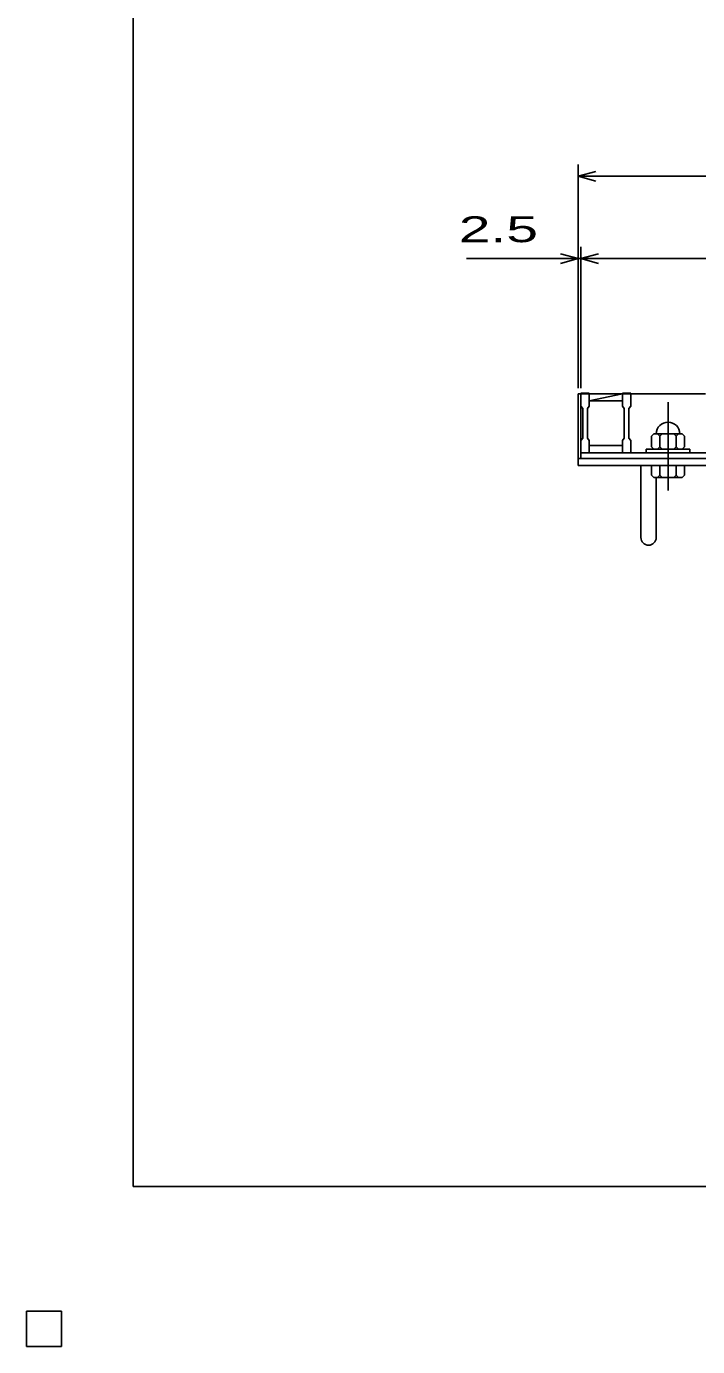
# Model space of a CAD drawing. Units: millimetres, scale not verified. Extents: x -1820 to 1731, y -1282 to 1054.
# Drawn here: x -1820 to -1249, y -1282 to -160 of the extents above; entities that cross this region are included whole.
import ezdxf
from ezdxf.enums import TextEntityAlignment as Align

# ---------------------------------------------------------------- set-up
doc = ezdxf.new("R2010")
doc.units = ezdxf.units.MM
doc.header["$LTSCALE"] = 10
doc.linetypes.add('CHAIN', pattern=[18.5, 12, -1.5, 3.5, -1.5])
for name, color, linetype, lineweight in [('0_2', 150, 'Continuous', 25), ('16', 3, 'Continuous', 25), ('19', 6, 'Continuous', 25), ('22', 4, 'Continuous', 25)]:
    doc.layers.add(name, color=color, linetype=linetype, lineweight=lineweight)
doc.styles.add('ベクトル', font='')
doc.styles.get('ベクトル').set_extended_font_data('ベクトル')

msp = doc.modelspace()

# ---------------------------------------------------------------- linework, layer by layer
at = {"layer": '0_2'}
for p, q in [((-1729, -1146.5), (-1729, 1053.5)), ((1731, -1146.5), (-1729, -1146.5))]:
    msp.add_line(p, q, dxfattribs=at)
at = {"layer": '16'}
for p, q in [((-1348, -472.5), (-1348, -471.8)), ((-1348, -471.8), (-1341, -471.8)), ((-1348, -472.5), (-1348, -483)), ((-1341, -472.5), (-1348, -472.5)), ((-1348, -472.5), (-1348, -516.5)), ((-1341, -471.8), (-1341, -472.5)), ((-1341, -483), (-1341, -472.5)), ((-1341, -472.5), (-1312.7, -472.5)), ((-1341, -478.5), (-1312.7, -472.5)), ((-1341, -478.5), (-1312.7, -478.5)), ((-1312.7, -472.5), (-1312.7, -471.8)), ((-1312.7, -471.8), (-1305.7, -471.8)), ((-1312.7, -472.5), (-1312.7, -483)), ((-1305.7, -472.5), (-1312.7, -472.5)), ((-1305.7, -471.8), (-1305.7, -472.5)), ((-1305.7, -483), (-1305.7, -472.5)), ((-1305.7, -472.5), (-1242.1, -472.5)), ((-1348, -483), (-1346.5, -485)), ((-1346.5, -485), (-1346.5, -510)), ((-1342.5, -485), (-1341, -483)), ((-1342.5, -510), (-1342.5, -485)), ((-1312.7, -483), (-1311.2, -485)), ((-1311.2, -485), (-1311.2, -510)), ((-1307.2, -485), (-1305.7, -483)), ((-1307.2, -510), (-1307.2, -485)), ((-1346.5, -510), (-1348, -512)), ((-1348, -512), (-1348, -522.5)), ((-1341, -512), (-1342.5, -510)), ((-1341, -522.5), (-1341, -512)), ((-1311.2, -510), (-1312.7, -512)), ((-1312.7, -512), (-1312.7, -522.5)), ((-1305.7, -512), (-1307.2, -510)), ((-1305.7, -522.5), (-1305.7, -512)), ((-1285.9, -506.5), (-1287.9, -508.5)), ((-1287.9, -517.5), (-1287.9, -508.5)), ((-1285.9, -506.5), (-1261.9, -506.5)), ((-1280.9, -508.5), (-1282.9, -506.5)), ((-1280.9, -508.5), (-1278.9, -506.5)), ((-1280.9, -517.5), (-1280.9, -508.5)), ((-1266.9, -508.5), (-1268.9, -506.5)), ((-1266.9, -508.5), (-1264.9, -506.5)), ((-1266.9, -517.5), (-1266.9, -508.5)), ((-1259.9, -508.5), (-1261.9, -506.5)), ((-1259.9, -517.5), (-1259.9, -508.5)), ((-1348, -522.5), (-1341, -522.5)), ((-1348, -522.5), (-353, -522.5)), ((-1348, -527.5), (-1348, -522.5)), ((-1348, -527.5), (-353, -527.5)), ((-1341, -516.5), (-1312.7, -516.5)), ((-1312.7, -522.5), (-1305.7, -522.5)), ((-1305.7, -522.5), (-1242.1, -522.5)), ((-1292.4, -522.5), (-1292.4, -519.5)), ((-1292.4, -519.5), (-1255.4, -519.5)), ((-1292.4, -522.5), (-1255.4, -522.5)), ((-1287.9, -517.5), (-1285.9, -519.5)), ((-1282.9, -519.5), (-1280.9, -517.5)), ((-1280.9, -517.5), (-1278.9, -519.5)), ((-1268.9, -519.5), (-1266.9, -517.5)), ((-1266.9, -517.5), (-1264.9, -519.5)), ((-1261.9, -519.5), (-1259.9, -517.5)), ((-1255.4, -522.5), (-1255.4, -519.5)), ((-1790, -1252.5), (-1820, -1252.5)), ((-1820, -1252.5), (-1820, -1282.5)), ((-1790, -1252.5), (-1820, -1252.5)), ((-1820, -1252.5), (-1820, -1282.5)), ((-1790, -1252.5), (-1820, -1252.5)), ((-1820, -1252.5), (-1820, -1282.5)), ((-1790, -1252.5), (-1820, -1252.5)), ((-1820, -1252.5), (-1820, -1282.5)), ((-1790, -1252.5), (-1820, -1252.5)), ((-1820, -1252.5), (-1820, -1282.5)), ((-1790, -1282.5), (-1790, -1252.5)), ((-1790, -1282.5), (-1790, -1252.5)), ((-1790, -1282.5), (-1790, -1252.5)), ((-1790, -1282.5), (-1790, -1252.5)), ((-1790, -1282.5), (-1790, -1252.5)), ((-1820, -1282.5), (-1790, -1282.5)), ((-1820, -1282.5), (-1790, -1282.5)), ((-1820, -1282.5), (-1790, -1282.5)), ((-1820, -1282.5), (-1790, -1282.5)), ((-1820, -1282.5), (-1790, -1282.5))]:
    msp.add_line(p, q, dxfattribs=at)
at = {"layer": '16', "linetype": 'CHAIN'}
msp.add_line((-1273.9, -554.5), (-1273.9, -479.5), dxfattribs=at)
at = {"layer": '16'}
msp.add_arc((-1273.9, -506.5), 10, 0, 180, dxfattribs=at)
at = {"layer": '19'}
for p, q in [((-1350.5, -527.5), (-1350.5, -472.5)), ((-1350.5, -472.5), (-1348, -472.5)), ((-1350.5, -527.5), (-350.5, -527.5)), ((-1350.5, -533.5), (-1350.5, -527.5)), ((-350.5, -533.5), (-1350.5, -533.5)), ((-1297, -594.61), (-1297, -533.5)), ((-1287.9, -533.5), (-1287.9, -541.5)), ((-1259.9, -533.5), (-1287.9, -533.5)), ((-1280.9, -533.5), (-1280.9, -541.5)), ((-1266.9, -533.5), (-1266.9, -541.5)), ((-1259.9, -541.5), (-1259.9, -533.5)), ((-1287.9, -541.5), (-1285.9, -543.5)), ((-1285.9, -543.5), (-1261.9, -543.5)), ((-1284, -594.61), (-1284, -543.5)), ((-1280.9, -541.5), (-1282.9, -543.5)), ((-1278.9, -543.5), (-1280.9, -541.5)), ((-1266.9, -541.5), (-1268.9, -543.5)), ((-1264.9, -543.5), (-1266.9, -541.5)), ((-1261.9, -543.5), (-1259.9, -541.5))]:
    msp.add_line(p, q, dxfattribs=at)
msp.add_arc((-1290.5, -594.61), 6.5, 180, 0, dxfattribs=at)
at = {"layer": '22'}
for p, q in [((-1350.5, -467.5), (-1350.5, -277.5)), ((-1350.5, -287.5), (-1335.5, -283.5)), ((-1335.5, -291.5), (-1350.5, -287.5)), ((-1350.5, -287.5), (-350.5, -287.5)), ((-1350.5, -467.5), (-1350.5, -347.5)), ((-1348, -467.5), (-1348, -347.5)), ((-1445.5, -357.5), (-1350.5, -357.5)), ((-1350.5, -357.5), (-1365.5, -353.5)), ((-1365.5, -361.5), (-1350.5, -357.5)), ((-1350.5, -357.5), (-1348, -357.5)), ((-1348, -357.5), (-1333, -353.5)), ((-1333, -361.5), (-1348, -357.5)), ((-1348, -357.5), (-353, -357.5))]:
    msp.add_line(p, q, dxfattribs=at)
at = {"layer": '22', "color": 2}
for p, q in [((-1790, -1252.5), (-1820, -1252.5)), ((-1820, -1252.5), (-1820, -1282.5)), ((-1790, -1252.5), (-1820, -1252.5)), ((-1820, -1252.5), (-1820, -1282.5)), ((-1790, -1252.5), (-1820, -1252.5)), ((-1820, -1252.5), (-1820, -1282.5)), ((-1790, -1282.5), (-1790, -1252.5)), ((-1790, -1282.5), (-1790, -1252.5)), ((-1790, -1282.5), (-1790, -1252.5)), ((-1820, -1282.5), (-1790, -1282.5)), ((-1820, -1282.5), (-1790, -1282.5)), ((-1820, -1282.5), (-1790, -1282.5))]:
    msp.add_line(p, q, dxfattribs=at)

# ---------------------------------------------------------------- texts
at = {"layer": '22', "color": 2, "style": 'ベクトル', "width": 1.65}
msp.add_text(' 2.5 ', height=21.99, dxfattribs=at).set_placement((-1465.5, -332.5), align=Align.MIDDLE_LEFT)

doc.saveas('drawing.dxf')
